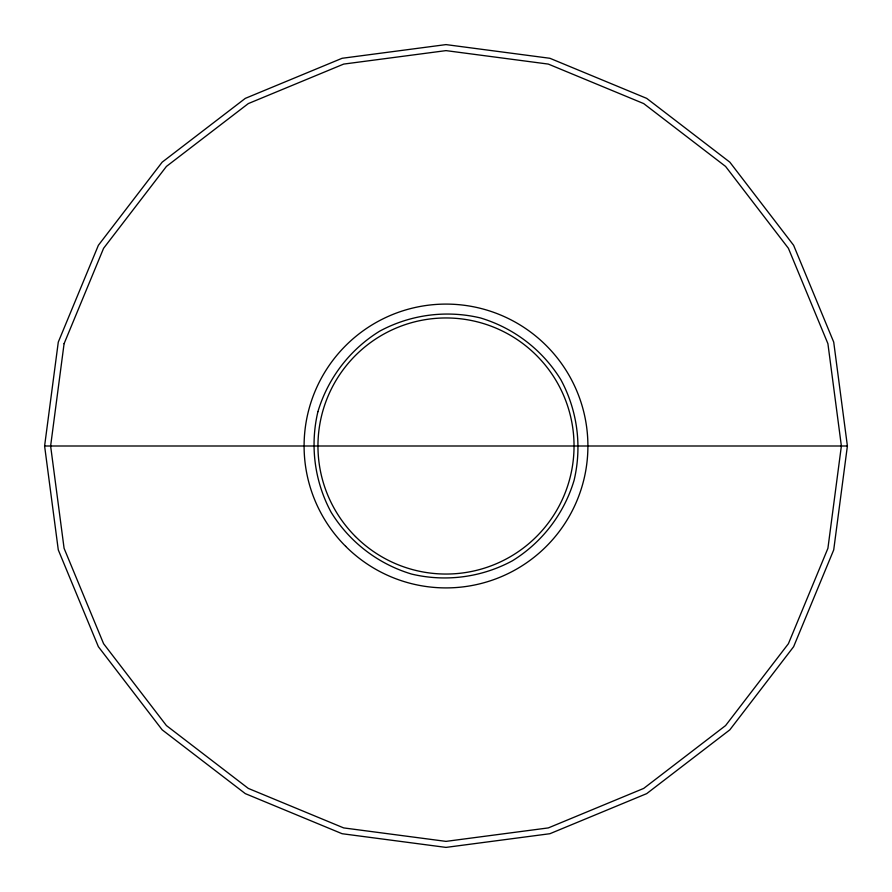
<?xml version="1.0" encoding="UTF-8"?>
<svg xmlns="http://www.w3.org/2000/svg" width="892" height="892" viewBox="0 0 892 892"><rect width="100%" height="100%" fill="white"/><g stroke="black" fill="none" stroke-linecap="round" stroke-linejoin="round"><path stroke-width="1.34" d="M44.6 446L58.281 342.115L98.376 245.3L162.166 162.166L245.3 98.376L342.115 58.281L446 44.6L549.885 58.281L646.7 98.376L729.834 162.166L793.624 245.3L833.719 342.115L847.4 446L833.719 549.885L793.624 646.7L729.834 729.834L646.7 793.624L549.885 833.719L446 847.4L342.115 833.719L245.3 793.624L162.166 729.834L98.376 646.7L58.281 549.885L44.6 446L847.4 446M64.09 343.665L50.621 446L64.09 548.335L103.584 643.689L166.425 725.575L248.31 788.417L343.665 827.91L446 841.379L548.335 827.91L643.689 788.417L725.575 725.575L788.417 643.689L827.91 548.335L841.379 446L827.91 343.665L788.417 248.31L725.575 166.425L643.689 103.584L548.335 64.09L446 50.621L343.665 64.09L248.31 103.584L166.425 166.425L103.584 248.31L64.09 343.665M317.909 411.68C309.836 445.732 314.542 481.502 331.155 512.309C349.53 542.091 378.152 564.056 411.68 574.091C445.732 582.164 481.502 577.458 512.309 560.845C542.091 542.47 564.056 513.848 574.091 480.32C582.164 446.268 577.458 410.498 560.845 379.691C542.47 349.909 513.848 327.944 480.32 317.909C446.268 309.836 410.498 314.542 379.691 331.155C349.909 349.53 327.944 378.152 317.909 411.68M345.661 546.339A141.895 141.895 0 0 0 583.067 482.728A141.895 141.895 0 0 0 409.272 308.933A141.895 141.895 0 0 0 345.661 546.339M355.462 536.538A128.035 128.035 0 0 0 569.676 479.138A128.035 128.035 0 0 0 412.862 322.324A128.035 128.035 0 0 0 355.462 536.538"/></g></svg>
